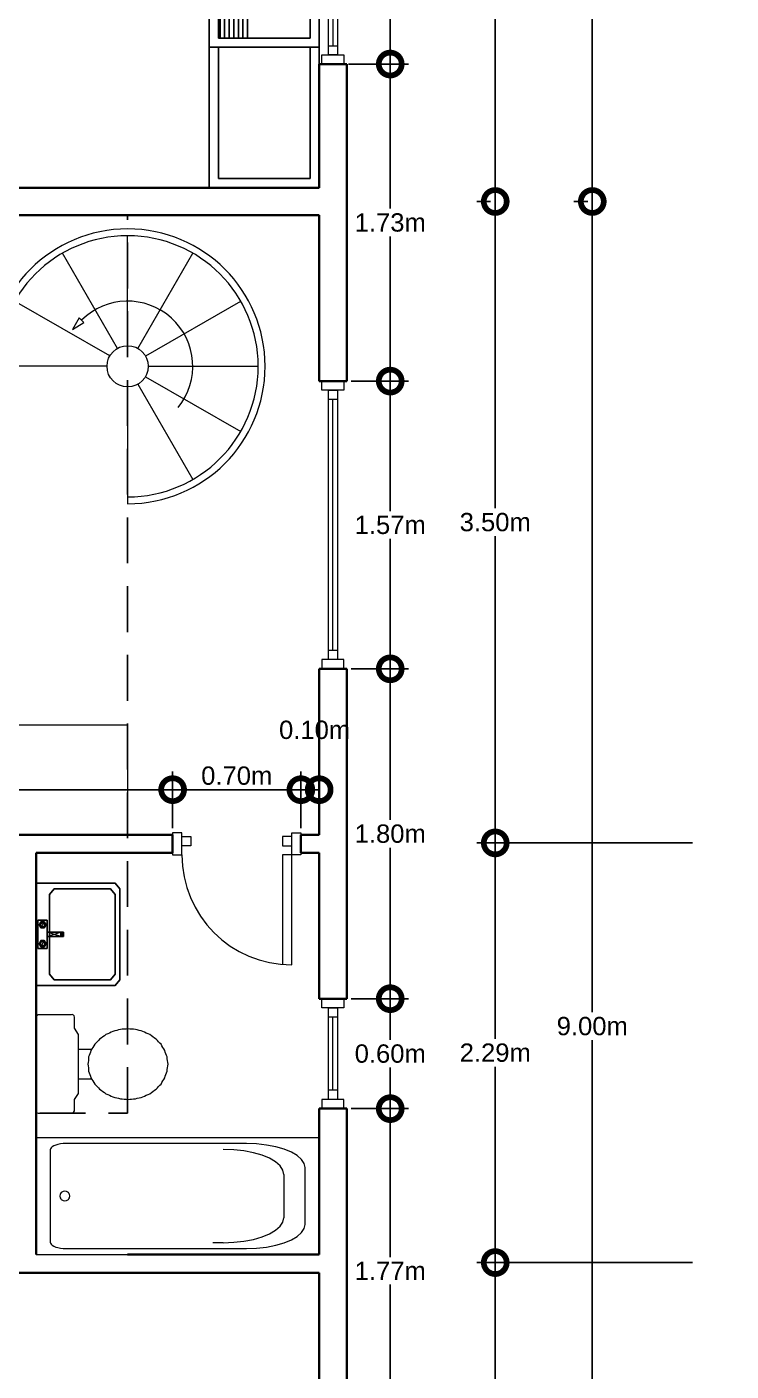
# Model space of a CAD drawing. Header units: inches. Extents: x 28.7 to 47.8, y 24.4 to 43.2.
# Drawn here: x 34.39 to 38.23, y 30.73 to 38.07 of the extents above; entities that cross this region are included whole.
import ezdxf

# ---------------------------------------------------------------- set-up
doc = ezdxf.new("R2010")
doc.units = ezdxf.units.IN
doc.header["$MEASUREMENT"] = 0
doc.linetypes.add('DASHED2', pattern=[0.375, 0.25, -0.125])
doc.linetypes.add('HIDDEN', pattern=[0.375, 0.25, -0.125])
doc.layers.add('A-Appliance-G', color=6, linetype='Continuous')
for name, color, linetype, lineweight in [('cotas', 1, 'Continuous', 13), ('muebles', 6, 'Continuous', 13), ('paredes', 7, 'Continuous', 30), ('proyecciones', 95, 'DASHED2', 25), ('pv', 4, 'Continuous', 5)]:
    doc.layers.add(name, color=color, linetype=linetype, lineweight=lineweight)
doc.styles.add('DIMS', font='ARIAL.TTF')
doc.dimstyles.new('DIMS', dxfattribs={"dimtxt": 0.1, "dimasz": 0.25, "dimexe": 0.1, "dimexo": 0.025, "dimgap": 0.025, "dimtad": 1, "dimtih": 1, "dimtoh": 1, "dimzin": 1, "dimdsep": 46, "dimtxsty": 'DIMS', "dimblk1": 'DOTSMALL', "dimblk2": 'DOTSMALL', "dimsah": 1, "dimcen": 0.09, "dimclrd": 9, "dimclre": 9, "dimclrt": 2, "dimazin": 0, "dimtfac": 1, "dimtofl": 0, "dimtmove": 0, "dimatfit": 3, "dimldrblk": 'DOTSMALL', "dimfxl": 1, "dimtolj": 1, "dimtzin": 0, "dimarcsym": 0})

# ---------------------------------------------------------------- blocks, each defined once
blk = doc.blocks.new('ffff')
at = {"layer": 'cotas', "color": 6}
for points in [[(-0.2895, 0.7934, 0), (-0.2895, -0.752, 0)], [(0.3469, 0.7934, 0), (-0.2895, 0.7934, 0)], [(0.3469, -0.752, 0), (0.3469, 0.7934, 0)], [(-0.2227, 0.7161, 0), (-0.2288, 0.7149, 0), (-0.2347, 0.711, 0), (-0.2402, 0.7048, 0), (-0.2452, 0.6963, 0), (-0.2495, 0.6858, 0), (-0.253, 0.6737, 0), (-0.2556, 0.6603, 0), (-0.2571, 0.646, 0), (-0.2577, 0.6313, 0)], [(0.2801, 0.7161, 0), (-0.2227, 0.7161, 0)], [(0.0181, 0.6613, 0), (0.0142, 0.659, 0), (0.0103, 0.6556, 0)], [(0.0287, 0.6636, 0), (0.0181, 0.6613, 0)], [(0.0382, 0.6621, 0), (0.0287, 0.6636, 0)], [(0.0471, 0.6556, 0), (0.0427, 0.6594, 0), (0.0382, 0.6621, 0)], [(0.3151, 0.6313, 0), (0.3145, 0.646, 0), (0.313, 0.6603, 0), (0.3104, 0.6737, 0), (0.3069, 0.6858, 0), (0.3026, 0.6963, 0), (0.2976, 0.7048, 0), (0.2921, 0.711, 0), (0.2862, 0.7149, 0), (0.2801, 0.7161, 0)], [(-0.2577, 0.6313, 0), (-0.2577, -0.3552, 0)], [(0.0042, 0.6452, 0), (0.0027, 0.6363, 0)], [(0.0027, 0.6363, 0), (0.0042, 0.6273, 0)], [(0.0103, 0.6556, 0), (0.0081, 0.6528, 0), (0.0061, 0.6493, 0), (0.0042, 0.6452, 0)], [(0.0042, 0.6273, 0), (0.0061, 0.6232, 0), (0.0081, 0.6197, 0), (0.0103, 0.617, 0)], [(0.0103, 0.617, 0), (0.0142, 0.6136, 0), (0.0181, 0.6112, 0)], [(0.0181, 0.6112, 0), (0.0287, 0.609, 0)], [(0.0287, 0.609, 0), (0.0393, 0.6112, 0)], [(0.0393, 0.6112, 0), (0.0432, 0.6136, 0), (0.0471, 0.617, 0)], [(0.0532, 0.6452, 0), (0.0514, 0.6493, 0), (0.0493, 0.6528, 0), (0.0471, 0.6556, 0)], [(0.0471, 0.617, 0), (0.0493, 0.6197, 0), (0.0514, 0.6232, 0), (0.0532, 0.6273, 0)], [(0.0547, 0.6363, 0), (0.0532, 0.6452, 0)], [(0.0532, 0.6273, 0), (0.0547, 0.6363, 0)], [(0.3151, -0.3552, 0), (0.3151, 0.6313, 0)], [(-0.2258, -0.2278, 0), (-0.2258, -0.1721, 0)], [(-0.2258, -0.2278, 0), (-0.2238, -0.2853, 0), (-0.2176, -0.3409, 0), (-0.2076, -0.3932, 0), (-0.194, -0.4404, 0), (-0.1772, -0.4811, 0), (-0.1578, -0.5142, 0), (-0.1363, -0.5385, 0), (-0.1133, -0.5535, 0), (-0.0897, -0.5585, 0)], [(0.1471, -0.5585, 0), (0.1707, -0.5535, 0), (0.1937, -0.5385, 0), (0.2152, -0.5142, 0), (0.2346, -0.4811, 0), (0.2514, -0.4404, 0), (0.265, -0.3932, 0), (0.275, -0.3409, 0), (0.2812, -0.2853, 0), (0.2833, -0.2278, 0)], [(-0.2577, -0.3552, 0), (-0.2557, -0.4107, 0), (-0.2497, -0.4645, 0), (-0.24, -0.515, 0), (-0.2269, -0.5606, 0), (-0.2107, -0.6, 0), (-0.1919, -0.6319, 0), (-0.1711, -0.6555, 0), (-0.1489, -0.6699, 0), (-0.1261, -0.6748, 0)], [(0.1835, -0.6748, 0), (0.2063, -0.6699, 0), (0.2285, -0.6555, 0), (0.2493, -0.6319, 0), (0.2681, -0.6, 0), (0.2843, -0.5606, 0), (0.2974, -0.515, 0), (0.3071, -0.4645, 0), (0.3131, -0.4107, 0), (0.3151, -0.3552, 0)], [(0.1471, -0.5585, 0), (-0.0897, -0.5585, 0)], [(-0.1261, -0.6748, 0), (0.1835, -0.6748, 0)], [(-0.2895, -0.752, 0), (0.3469, -0.752, 0)]]:
    blk.add_polyline3d(points, dxfattribs=at)
blk = doc.blocks.new('M_BATH_BASIN_Basin - Rect_M')
at = {"color": 0, "linetype": 'ByBlock', "lineweight": -2}
for p, q in [((16.73, 10.83, 33.46), (0, 10.83, 33.46)), ((0, 10.83, 33.46), (0, -10.83, 33.46)), ((3.84, 9.62, 33.46), (2.85, 8.42, 33.46)), ((15.75, 9.62, 33.46), (3.84, 9.62, 33.46)), ((16.73, 8.42, 33.46), (15.75, 9.62, 33.46)), ((17.72, 9.62, 33.46), (16.73, 10.83, 33.46)), ((17.72, -9.62, 33.46), (17.72, 9.62, 33.46)), ((2.85, 8.42, 33.46), (2.85, -8.42, 33.46)), ((16.73, -8.42, 33.46), (16.73, 8.42, 33.46)), ((2.85, -8.42, 33.46), (3.84, -9.62, 33.46)), ((15.75, -9.62, 33.46), (16.73, -8.42, 33.46)), ((0, -10.83, 33.46), (16.73, -10.83, 33.46)), ((3.84, -9.62, 33.46), (15.75, -9.62, 33.46)), ((16.73, -10.83, 33.46), (17.72, -9.62, 33.46))]:
    blk.add_line(p, q, dxfattribs=at)
for points, invisible_edges in [([(0, -10.83, 27.56), (0, 10.83, 27.56), (16.73, 10.83, 27.56), (16.73, -10.83, 27.56)], 4), ([(3.84, 9.62, 33.46), (15.75, 9.62, 33.46), (16.73, 10.83, 33.46), (0, 10.83, 33.46)], 26), ([(0, -10.83, 33.46), (0, 10.83, 33.46), (2.85, 8.42, 33.46), (2.85, -8.42, 33.46)], 10), ([(2.85, 8.42, 33.46), (3.84, 9.62, 33.46), (0, 10.83, 33.46)], 10), ([(16.73, 8.42, 33.46), (17.72, 9.62, 33.46), (16.73, 10.83, 33.46), (15.75, 9.62, 33.46)], 5), ([(16.73, -10.83, 27.56), (17.72, -9.62, 27.56), (17.72, 9.62, 27.56), (16.73, 10.83, 27.56)], 8), ([(16.73, -8.42, 33.46), (16.73, 8.42, 33.46), (17.72, 9.62, 33.46), (17.72, -9.62, 33.46)], 10), ([(0, -10.83, 33.46), (3.84, -9.62, 33.46), (2.85, -8.42, 33.46)], 9), ([(16.73, -10.83, 33.46), (15.75, -9.62, 33.46), (16.73, -8.42, 33.46), (17.72, -9.62, 33.46)], 5), ([(16.73, -10.83, 33.46), (15.75, -9.62, 33.46), (3.84, -9.62, 33.46), (0, -10.83, 33.46)], 5)]:
    blk.add_3dface(points, dxfattribs=dict(at, invisible_edges=invisible_edges))
at = {"color": 0, "lineweight": -2}
mesh = blk.add_polyface(dxfattribs=at)
corners = [(1.75, -1.35, 35.94), (1.75, -1.35, 34.84), (1, -1.35, 34.84), (1, -1.35, 35.94), (1, -2.65, 34.84), (1, -2.65, 35.94), (1.75, -2.65, 35.94), (1.75, -2.65, 34.84), (0.63, -2, 35.94), (0.63, -2, 34.84), (2.13, -2, 34.84), (2.13, -2, 35.94), (1, 2.65, 34.84), (1, 2.65, 35.94), (0.63, 2, 35.94), (0.63, 2, 34.84), (1.75, 2.65, 35.94), (1.75, 2.65, 34.84), (1, 1.35, 34.84), (1, 1.35, 35.94), (1.75, 1.35, 35.94), (1.75, 1.35, 34.84), (2.13, 2, 34.84), (2.13, 2, 35.94), (5.25, -0.47, 35.48), (2.36, -0.47, 34.45), (2.36, -0.47, 33.46), (5.84, -0.47, 35.48), (5.84, -0.47, 36.07), (5.16, -0.47, 36.07), (5.25, 0.47, 35.48), (5.84, 0.47, 35.48), (5.84, 0.47, 36.07), (2.36, 0.47, 33.46), (2.36, 0.47, 34.45), (5.16, 0.47, 36.07), (0.39, 3, 33.46), (0.39, 3, 34.45), (0.39, -3, 34.45), (0.39, -3, 33.46), (2.36, -3, 33.46), (2.36, -3, 34.45), (2.36, 3, 34.45), (2.36, 3, 33.46), (1.12, -1.55, 34.45), (1.12, -1.55, 34.84), (0.86, -2, 34.84), (0.86, -2, 34.45), (1.12, -2.45, 34.45), (1.12, -2.45, 34.84), (1.64, -2.45, 34.84), (1.64, -2.45, 34.45), (1.9, -2, 34.45), (1.9, -2, 34.84), (1.64, -1.55, 34.84), (1.64, -1.55, 34.45), (1.64, 2.45, 34.84), (1.64, 2.45, 34.45), (1.12, 2.45, 34.45), (1.12, 2.45, 34.84), (1.9, 2, 34.45), (1.9, 2, 34.84), (1.64, 1.55, 34.84), (1.64, 1.55, 34.45), (1.12, 1.55, 34.45), (1.12, 1.55, 34.84), (0.86, 2, 34.84), (0.86, 2, 34.45), (2.13, -2, 35.94), (1.75, -2.65, 35.94), (1, -1.35, 35.94), (2.13, 2, 35.94)]
mesh.append_faces([[corners[k] for k in face] for face in [(0, 1, 2, 3), (4, 5, 6, 7), (8, 9, 4, 5), (2, 3, 8, 9), (6, 7, 10, 11), (10, 11, 0, 1), (12, 13, 14, 15), (16, 17, 12, 13), (18, 19, 20, 21), (14, 15, 18, 19), (22, 23, 16, 17), (20, 21, 22, 23), (36, 37, 38, 39), (40, 41, 42, 43), (38, 39, 40, 41), (42, 43, 36, 37), (44, 45, 46, 47), (46, 47, 48, 49), (48, 49, 50, 51), (50, 51, 52, 53), (52, 53, 54, 55), (54, 55, 44, 45), (56, 57, 58, 59), (60, 61, 56, 57), (62, 63, 60, 61), (64, 65, 62, 63), (66, 67, 64, 65), (58, 59, 66, 67), (38, 41, 42, 37)]], dxfattribs={"color": 0})
mesh.append_faces([[corners[k] for k in face] for face in [(24, 25, 26, 26), (30, 26, 33, 33), (30, 26, 24, 24), (34, 29, 35, 35), (34, 29, 25, 25), (25, 33, 34, 34), (27, 32, 31, 31), (31, 24, 30, 30), (31, 24, 27, 27), (35, 28, 32, 32), (35, 28, 29, 29)]], dxfattribs={"vtx0": -1, "color": 0})
mesh.append_faces([[corners[k] for k in face] for face in [(24, 25, 29, 29), (30, 34, 35, 35)]], dxfattribs={"vtx0": -1, "vtx2": -1, "vtx3": -1, "color": 0})
mesh.append_faces([[corners[k] for k in face] for face in [(28, 29, 24, 24), (35, 32, 30, 30)]], dxfattribs={"vtx1": -1, "vtx2": -1, "vtx3": -1, "color": 0})
mesh.append_faces([[corners[k] for k in face] for face in [(0, 68, 69, 70), (8, 5, 6, 3), (16, 71, 20, 13), (14, 19, 20, 13)]], dxfattribs={"vtx2": -1, "color": 0})
mesh.append_faces([[corners[k] for k in face] for face in [(24, 27, 28, 28), (30, 31, 32, 32), (30, 33, 34, 34), (33, 26, 25, 25), (32, 28, 27, 27)]], dxfattribs={"vtx2": -1, "vtx3": -1, "color": 0})
at = {"color": 0, "linetype": 'ByBlock', "lineweight": -2}
mesh = blk.add_polymesh((2, 6), dxfattribs=dict(at, n_close=True))
for k, corner in enumerate([(16.73, 10.83, 33.46), (17.72, 9.62, 33.46), (17.72, -9.62, 33.46), (16.73, -10.83, 33.46), (0, -10.83, 33.46), (0, 10.83, 33.46), (16.73, 10.83, 27.56), (17.72, 9.62, 27.56), (17.72, -9.62, 27.56), (16.73, -10.83, 27.56), (0, -10.83, 27.56), (0, 10.83, 27.56)]):
    mesh.set_mesh_vertex(divmod(k, 6), corner)
mesh = blk.add_polymesh((2, 8), dxfattribs=dict(at, n_close=True))
for k, corner in enumerate([(3.84, 9.62, 33.46), (15.75, 9.62, 33.46), (16.73, 8.42, 33.46), (16.73, -8.42, 33.46), (15.75, -9.62, 33.46), (3.84, -9.62, 33.46), (2.85, -8.42, 33.46), (2.85, 8.42, 33.46), (3.84, 9.62, 27.56), (15.75, 9.62, 27.56), (16.73, 8.42, 27.56), (16.73, -8.42, 27.56), (15.75, -9.62, 27.56), (3.84, -9.62, 27.56), (2.85, -8.42, 27.56), (2.85, 8.42, 27.56)]):
    mesh.set_mesh_vertex(divmod(k, 8), corner)
blk = doc.blocks.new('fdfgdf')
at = {"layer": 'muebles', "lineweight": 5}
for p, q in [((-0.1209, -0.1204), (-0.1209, -0.192)), ((0.0404, -0.1204), (0.0404, -0.1908))]:
    blk.add_line(p, q, dxfattribs=at)
for points in [[(0.2287, 0.0928), (0.2287, -0.0806, -0.33208), (0.2152, -0.0986), (0.1545, -0.0986), (0.1204, -0.1204), (-0.2008, -0.1204), (-0.235, -0.0986), (-0.2957, -0.0986, -0.501412), (-0.3091, -0.0806), (-0.3091, 0.0928, -0.33208), (-0.2957, 0.1108), (0.2152, 0.1108, -0.501412), (0.2287, 0.0928)], [(-0.2324, -0.3906, 0.042845), (-0.2289, -0.3498, 0.041358), (-0.2182, -0.3087, 0.047619), (-0.2007, -0.2706, 0.046559), (-0.1758, -0.2357, 0.05104), (-0.1478, -0.2093, 0.05018), (-0.1145, -0.1887, 0.057353), (-0.0782, -0.176, 0.056071), (-0.0391, -0.1716, 0.056071), (0, -0.176, 0.057353), (0.0363, -0.1887, 0.05018), (0.0696, -0.2093, 0.05104), (0.0976, -0.2357, 0.046559), (0.1225, -0.2706, 0.047619), (0.14, -0.3087, 0.041358), (0.1507, -0.3498, 0.042845), (0.1542, -0.3906, 0.042845), (0.1507, -0.4314, 0.041358), (0.14, -0.4725, 0.047619), (0.1225, -0.5106, 0.046559), (0.0976, -0.5455, 0.05104), (0.0696, -0.5719, 0.05018), (0.0363, -0.5924, 0.057353), (0, -0.6052, 0.056071), (-0.0391, -0.6096, 0.056071), (-0.0782, -0.6052, 0.057353), (-0.1145, -0.5924, 0.05018), (-0.1478, -0.5719, 0.05104), (-0.1758, -0.5455, 0.046559), (-0.2007, -0.5106, 0.047619), (-0.2182, -0.4725, 0.041358), (-0.2289, -0.4314, 0.042845)]]:
    blk.add_lwpolyline(points, format="xyb", close=True, dxfattribs=at)
blk = doc.blocks.new('pila')
at = {"layer": 'A-Appliance-G'}
for p, q in [((-0.2193, 0.4663), (0.9856, 0.4663)), ((-0.2193, -0.1337), (-0.2193, 0.4663)), ((0.2193, 0.4663), (0.2193, -0.1337)), ((0.9856, 0.4663), (0.9856, -0.1337)), ((-0.1693, 0.4163), (0.1693, 0.4163)), ((-0.1693, -0.0837), (-0.1693, 0.4163)), ((0.1693, 0.4163), (0.1693, -0.0837)), ((0.9356, 0.4163), (0.2193, 0.4163)), ((0.9356, 0.4163), (0.9356, -0.0837)), ((0.1693, 0.075), (-0.1693, 0.075)), ((0.1693, 0.05), (-0.1693, 0.05)), ((0.1693, 0.025), (-0.1693, 0.025)), ((0.1693, 0), (-0.1693, 0)), ((0.1693, -0.025), (-0.1693, -0.025)), ((0.1693, -0.05), (-0.1693, -0.05)), ((0.9856, -0.1337), (-0.2193, -0.1337)), ((0.1693, -0.075), (-0.1693, -0.075)), ((0.1693, -0.0837), (-0.1693, -0.0837)), ((0.9356, -0.0837), (0.2193, -0.0837))]:
    blk.add_line(p, q, dxfattribs=at)
blk = doc.blocks.new('dfgd')
at = {"layer": 'pv', "linetype": 'Continuous'}
for p, q in [((-0.3243, 0.9866), (-0.2043, 0.9866)), ((-0.3243, 0.9366), (-0.3243, 0.9866)), ((-0.2043, 0.9866), (-0.2043, 0.9366)), ((-0.2043, 0.9366), (-0.3243, 0.9366)), ((-0.2893, -0.5334), (-0.2893, 0.9366)), ((-0.2893, 0.9366), (-0.2393, 0.9366)), ((-0.2393, 0.8866), (-0.2893, 0.8866)), ((-0.2643, -0.4834), (-0.2643, 0.8866)), ((-0.2393, 0.9366), (-0.2393, -0.5334)), ((-0.2393, -0.4834), (-0.2893, -0.4834)), ((-0.3243, -0.5334), (-0.3243, -0.5834)), ((-0.2043, -0.5334), (-0.3243, -0.5334)), ((-0.3243, -0.5834), (-0.2043, -0.5834)), ((-0.2393, -0.5334), (-0.2893, -0.5334)), ((-0.2043, -0.5834), (-0.2043, -0.5334))]:
    blk.add_line(p, q, dxfattribs=at)
blk = doc.blocks.new('fghdfgh')
at = {"layer": 'pv', "linetype": 'Continuous'}
for p, q in [((0.035, 0.6), (-0.085, 0.6)), ((-0.085, 0.6), (-0.085, 0.55)), ((0.035, 0.55), (0.035, 0.6)), ((-0.085, 0.55), (0.035, 0.55)), ((-0.05, 0.55), (0, 0.55)), ((-0.05, -0.55), (-0.05, 0.55)), ((0, 0.55), (0, -0.55)), ((-0.05, 0.5), (0, 0.5)), ((-0.025, 0.5), (-0.025, -0.5)), ((-0.05, -0.5), (0, -0.5)), ((-0.085, -0.55), (0.035, -0.55)), ((-0.085, -0.6), (-0.085, -0.55)), ((0, -0.55), (-0.05, -0.55)), ((0.035, -0.55), (0.035, -0.6)), ((0.035, -0.6), (-0.085, -0.6))]:
    blk.add_line(p, q, dxfattribs=at)
blk = doc.blocks.new('iuhiu')
at = {"layer": 'muebles', "lineweight": 5}
for p, q in [((0, 0.1125), (0, 0.7125)), ((-0.0557, 0.0964), (-0.3563, 0.617)), ((0.0562, 0.0974), (0.3563, 0.617)), ((-0.0978, 0.0564), (-0.617, 0.3562)), ((0.0985, 0.0569), (0.617, 0.3562)), ((-0.2639, 0.2639), (-0.3014, 0.2014)), ((-0.3014, 0.2014), (-0.2389, 0.2389)), ((-0.2514, 0.2514), (-0.2639, 0.2639)), ((-0.2514, 0.2514), (-0.2389, 0.2389)), ((-0.1125, 0), (-0.75, 0)), ((0.1125, 0), (0.7125, 0)), ((0.0979, -0.0565), (0.617, -0.3563)), ((0, -0.1125), (0, -0.75)), ((0.0563, -0.0975), (0.3563, -0.617))]:
    blk.add_line(p, q, dxfattribs=at)
blk.add_circle((0, 0), 0.1125, dxfattribs=at)
for radius, start, end in [(0.75, 270, 180), (0.7125, 270, 180), (0.3555, 320.7106, 135)]:
    blk.add_arc((0, 0), radius, start, end, dxfattribs=at)
blk = doc.blocks.new('_DOTSMALL')
at = {"color": 0, "linetype": 'ByBlock', "const_width": 0.5}
blk.add_lwpolyline([(-0.0625, 0, 1), (0.0625, 0, 1)], format="xyb", close=True, dxfattribs=at)
blk = doc.blocks.new('*D26')
at = {"layer": 'cotas', "color": 9, "lineweight": -2}
for p, q in [((37.4497, 37.1146), (37.3747, 37.1146)), ((37.4747, 37.1146), (37.4747, 32.6907)), ((37.4747, 28.1146), (37.4747, 32.5386)), ((38.2075, 28.1146), (37.3747, 28.1146))]:
    blk.add_line(p, q, dxfattribs=at)
at = {"layer": 'Defpoints', "color": 0}
for p in [(37.4747, 37.1146), (37.4747, 37.1146), (38.2325, 28.1146)]:
    blk.add_point(p, dxfattribs=at)
at = {"layer": 'cotas', "color": 9, "lineweight": -2, "xscale": 0.25, "yscale": 0.25, "zscale": 0.25}
for p, rotation in [((37.4747, 37.1146), 90), ((37.4747, 28.1146), 270)]:
    blk.add_blockref('_DOTSMALL', p, dxfattribs=dict(at, rotation=rotation))
at = {"layer": 'cotas', "color": 2, "insert": (37.4747, 32.6146), "char_height": 0.1, "attachment_point": 5, "style": 'DIMS'}
blk.add_mtext('\\A1;9.00m', dxfattribs=at)
blk = doc.blocks.new('*D32')
at = {"layer": 'cotas', "color": 9, "lineweight": -2}
for p, q in [((36.1592, 36.1346), (36.472, 36.1346)), ((36.372, 36.1346), (36.372, 35.4257)), ((36.372, 34.5646), (36.372, 35.2736)), ((36.1592, 34.5646), (36.472, 34.5646))]:
    blk.add_line(p, q, dxfattribs=at)
at = {"layer": 'Defpoints', "color": 0}
for p in [(36.1342, 36.1346), (36.372, 36.1346), (36.1342, 34.5646)]:
    blk.add_point(p, dxfattribs=at)
at = {"layer": 'cotas', "color": 9, "lineweight": -2, "xscale": 0.25, "yscale": 0.25, "zscale": 0.25}
for p, rotation in [((36.372, 36.1346), 90), ((36.372, 34.5646), 270)]:
    blk.add_blockref('_DOTSMALL', p, dxfattribs=dict(at, rotation=rotation))
at = {"layer": 'cotas', "color": 2, "insert": (36.372, 35.3496), "char_height": 0.1, "attachment_point": 5, "style": 'DIMS'}
blk.add_mtext('\\A1;1.57m', dxfattribs=at)
blk = doc.blocks.new('*D33')
at = {"layer": 'cotas', "color": 9, "lineweight": -2}
for p, q in [((36.1592, 37.8646), (36.472, 37.8646)), ((36.372, 37.8646), (36.372, 37.0757)), ((36.372, 36.1346), (36.372, 36.9235)), ((36.1592, 36.1346), (36.472, 36.1346))]:
    blk.add_line(p, q, dxfattribs=at)
at = {"layer": 'Defpoints', "color": 0}
for p in [(36.1342, 37.8646), (36.372, 37.8646), (36.1342, 36.1346)]:
    blk.add_point(p, dxfattribs=at)
at = {"layer": 'cotas', "color": 9, "lineweight": -2, "xscale": 0.25, "yscale": 0.25, "zscale": 0.25}
for p, rotation in [((36.372, 37.8646), 90), ((36.372, 36.1346), 270)]:
    blk.add_blockref('_DOTSMALL', p, dxfattribs=dict(at, rotation=rotation))
at = {"layer": 'cotas', "color": 2, "insert": (36.372, 36.9996), "char_height": 0.1, "attachment_point": 5, "style": 'DIMS'}
blk.add_mtext('\\A1;1.73m', dxfattribs=at)
blk = doc.blocks.new('*D34')
at = {"layer": 'cotas', "color": 9, "lineweight": -2}
for p, q in [((36.1592, 39.0646), (36.472, 39.0646)), ((36.372, 39.0646), (36.372, 38.5407)), ((36.372, 37.8646), (36.372, 38.3886)), ((36.1442, 37.8646), (36.472, 37.8646))]:
    blk.add_line(p, q, dxfattribs=at)
at = {"layer": 'Defpoints', "color": 0}
for p in [(36.1342, 39.0646), (36.372, 39.0646), (36.1192, 37.8646)]:
    blk.add_point(p, dxfattribs=at)
at = {"layer": 'cotas', "color": 9, "lineweight": -2, "xscale": 0.25, "yscale": 0.25, "zscale": 0.25}
for p, rotation in [((36.372, 39.0646), 90), ((36.372, 37.8646), 270)]:
    blk.add_blockref('_DOTSMALL', p, dxfattribs=dict(at, rotation=rotation))
at = {"layer": 'cotas', "color": 2, "insert": (36.372, 38.4646), "char_height": 0.1, "attachment_point": 5, "style": 'DIMS'}
blk.add_mtext('\\A1;1.20m', dxfattribs=at)
blk = doc.blocks.new('*D38')
at = {"layer": 'cotas', "color": 9, "lineweight": -2}
for p, q in [((38.021, 31.3246), (36.8451, 31.3246)), ((36.9451, 31.3246), (36.9451, 29.7957)), ((36.9451, 28.1146), (36.9451, 29.6435)), ((38.021, 28.1146), (36.8451, 28.1146))]:
    blk.add_line(p, q, dxfattribs=at)
at = {"layer": 'Defpoints', "color": 0}
for p in [(36.9451, 31.3246), (38.046, 31.3246), (38.046, 28.1146)]:
    blk.add_point(p, dxfattribs=at)
at = {"layer": 'cotas', "color": 9, "lineweight": -2, "xscale": 0.25, "yscale": 0.25, "zscale": 0.25}
for p, rotation in [((36.9451, 31.3246), 90), ((36.9451, 28.1146), 270)]:
    blk.add_blockref('_DOTSMALL', p, dxfattribs=dict(at, rotation=rotation))
at = {"layer": 'cotas', "color": 2, "insert": (36.9451, 29.7196), "char_height": 0.1, "attachment_point": 5, "style": 'DIMS'}
blk.add_mtext('\\A1;3.21m', dxfattribs=at)
blk = doc.blocks.new('*D39')
at = {"layer": 'cotas', "color": 9, "lineweight": -2}
for p, q in [((38.021, 33.6146), (36.8451, 33.6146)), ((36.9451, 33.6146), (36.9451, 32.5457)), ((36.9451, 31.3246), (36.9451, 32.3936)), ((38.021, 31.3246), (36.8451, 31.3246))]:
    blk.add_line(p, q, dxfattribs=at)
at = {"layer": 'Defpoints', "color": 0}
for p in [(36.9451, 33.6146), (38.046, 33.6146), (38.046, 31.3246)]:
    blk.add_point(p, dxfattribs=at)
at = {"layer": 'cotas', "color": 9, "lineweight": -2, "xscale": 0.25, "yscale": 0.25, "zscale": 0.25}
for p, rotation in [((36.9451, 33.6146), 90), ((36.9451, 31.3246), 270)]:
    blk.add_blockref('_DOTSMALL', p, dxfattribs=dict(at, rotation=rotation))
at = {"layer": 'cotas', "color": 2, "insert": (36.9451, 32.4696), "char_height": 0.1, "attachment_point": 5, "style": 'DIMS'}
blk.add_mtext('\\A1;2.29m', dxfattribs=at)
blk = doc.blocks.new('*D40')
at = {"layer": 'cotas', "color": 9, "lineweight": -2}
for p, q in [((36.9201, 37.1146), (36.8451, 37.1146)), ((36.9451, 37.1146), (36.9451, 35.4407)), ((36.9451, 33.6146), (36.9451, 35.2885)), ((38.021, 33.6146), (36.8451, 33.6146))]:
    blk.add_line(p, q, dxfattribs=at)
at = {"layer": 'Defpoints', "color": 0}
for p in [(36.9451, 37.1146), (36.9451, 37.1146), (38.046, 33.6146)]:
    blk.add_point(p, dxfattribs=at)
at = {"layer": 'cotas', "color": 9, "lineweight": -2, "xscale": 0.25, "yscale": 0.25, "zscale": 0.25}
for p, rotation in [((36.9451, 37.1146), 90), ((36.9451, 33.6146), 270)]:
    blk.add_blockref('_DOTSMALL', p, dxfattribs=dict(at, rotation=rotation))
at = {"layer": 'cotas', "color": 2, "insert": (36.9451, 35.3646), "char_height": 0.1, "attachment_point": 5, "style": 'DIMS'}
blk.add_mtext('\\A1;3.50m', dxfattribs=at)
blk = doc.blocks.new('*D41')
at = {"layer": 'cotas', "color": 9, "lineweight": -2}
for p, q in [((36.9201, 39.8146), (36.8451, 39.8146)), ((36.9451, 39.8146), (36.9451, 38.5407)), ((36.9451, 37.1146), (36.9451, 38.3886)), ((36.9201, 37.1146), (36.8451, 37.1146))]:
    blk.add_line(p, q, dxfattribs=at)
at = {"layer": 'Defpoints', "color": 0}
for p in [(36.9451, 39.8146), (36.9451, 39.8146), (36.9451, 37.1146)]:
    blk.add_point(p, dxfattribs=at)
at = {"layer": 'cotas', "color": 9, "lineweight": -2, "xscale": 0.25, "yscale": 0.25, "zscale": 0.25}
for p, rotation in [((36.9451, 39.8146), 90), ((36.9451, 37.1146), 270)]:
    blk.add_blockref('_DOTSMALL', p, dxfattribs=dict(at, rotation=rotation))
at = {"layer": 'cotas', "color": 2, "insert": (36.9451, 38.4646), "char_height": 0.1, "attachment_point": 5, "style": 'DIMS'}
blk.add_mtext('\\A1;2.70m', dxfattribs=at)
blk = doc.blocks.new('*D58')
at = {"layer": 'cotas', "color": 9, "lineweight": -2}
for p, q in [((38.2075, 39.8146), (37.3747, 39.8146)), ((37.4747, 39.8146), (37.4747, 38.5407)), ((37.4747, 37.1146), (37.4747, 38.3886)), ((37.4497, 37.1146), (37.3747, 37.1146))]:
    blk.add_line(p, q, dxfattribs=at)
at = {"layer": 'Defpoints', "color": 0}
for p in [(37.4747, 39.8146), (38.2325, 39.8146), (37.4747, 37.1146)]:
    blk.add_point(p, dxfattribs=at)
at = {"layer": 'cotas', "color": 9, "lineweight": -2, "xscale": 0.25, "yscale": 0.25, "zscale": 0.25}
for p, rotation in [((37.4747, 39.8146), 90), ((37.4747, 37.1146), 270)]:
    blk.add_blockref('_DOTSMALL', p, dxfattribs=dict(at, rotation=rotation))
at = {"layer": 'cotas', "color": 2, "insert": (37.4747, 38.4646), "char_height": 0.1, "attachment_point": 5, "style": 'DIMS'}
blk.add_mtext('\\A1;2.70m', dxfattribs=at)
blk = doc.blocks.new('ghgf')
at = {"layer": 'pv', "linetype": 'Continuous'}
for p, q in [((-0.085, 0.3859), (0.035, 0.3859)), ((-0.085, 0.3359), (-0.085, 0.3859)), ((0.035, 0.3859), (0.035, 0.3359)), ((0.035, 0.3359), (-0.085, 0.3359)), ((-0.05, -0.1641), (-0.05, 0.3359)), ((-0.05, 0.3359), (0, 0.3359)), ((0, 0.3359), (0, -0.1641)), ((0, 0.2859), (-0.05, 0.2859)), ((-0.025, -0.1141), (-0.025, 0.2859)), ((0, -0.1141), (-0.05, -0.1141)), ((0.035, -0.1641), (-0.085, -0.1641)), ((-0.085, -0.1641), (-0.085, -0.2141)), ((-0.085, -0.2141), (0.035, -0.2141)), ((0, -0.1641), (-0.05, -0.1641)), ((0.035, -0.2141), (0.035, -0.1641))]:
    blk.add_line(p, q, dxfattribs=at)
blk = doc.blocks.new('*D67')
at = {"layer": 'cotas', "color": 9, "lineweight": -2}
for p, q in [((36.1592, 34.5646), (36.472, 34.5646)), ((36.372, 34.5646), (36.372, 33.7407)), ((36.372, 32.7646), (36.372, 33.5886)), ((36.1592, 32.7646), (36.472, 32.7646))]:
    blk.add_line(p, q, dxfattribs=at)
at = {"layer": 'Defpoints', "color": 0}
for p in [(36.1342, 34.5646), (36.1342, 32.7646), (36.372, 32.7646)]:
    blk.add_point(p, dxfattribs=at)
at = {"layer": 'cotas', "color": 9, "lineweight": -2, "xscale": 0.25, "yscale": 0.25, "zscale": 0.25}
for p, rotation in [((36.372, 34.5646), 90), ((36.372, 32.7646), 270)]:
    blk.add_blockref('_DOTSMALL', p, dxfattribs=dict(at, rotation=rotation))
at = {"layer": 'cotas', "color": 2, "insert": (36.372, 33.6646), "char_height": 0.1, "attachment_point": 5, "style": 'DIMS'}
blk.add_mtext('\\A1;1.80m', dxfattribs=at)
blk = doc.blocks.new('*D68')
at = {"layer": 'cotas', "color": 9, "lineweight": -2}
for p, q in [((36.1592, 32.7646), (36.472, 32.7646)), ((36.372, 32.7646), (36.372, 32.5407)), ((36.372, 32.1646), (36.372, 32.3886)), ((36.1592, 32.1646), (36.472, 32.1646))]:
    blk.add_line(p, q, dxfattribs=at)
at = {"layer": 'Defpoints', "color": 0}
for p in [(36.1342, 32.7646), (36.1342, 32.1646), (36.372, 32.1646)]:
    blk.add_point(p, dxfattribs=at)
at = {"layer": 'cotas', "color": 9, "lineweight": -2, "xscale": 0.25, "yscale": 0.25, "zscale": 0.25}
for p, rotation in [((36.372, 32.7646), 90), ((36.372, 32.1646), 270)]:
    blk.add_blockref('_DOTSMALL', p, dxfattribs=dict(at, rotation=rotation))
at = {"layer": 'cotas', "color": 2, "insert": (36.372, 32.4646), "char_height": 0.1, "attachment_point": 5, "style": 'DIMS'}
blk.add_mtext('\\A1;0.60m', dxfattribs=at)
blk = doc.blocks.new('*D69')
at = {"layer": 'cotas', "color": 9, "lineweight": -2}
for p, q in [((36.1592, 32.1646), (36.472, 32.1646)), ((36.372, 32.1646), (36.372, 31.3548)), ((36.372, 30.3946), (36.372, 31.2044)), ((36.1592, 30.3946), (36.472, 30.3946))]:
    blk.add_line(p, q, dxfattribs=at)
at = {"layer": 'Defpoints', "color": 0}
for p in [(36.1342, 32.1646), (36.1342, 30.3946), (36.372, 30.3946)]:
    blk.add_point(p, dxfattribs=at)
at = {"layer": 'cotas', "color": 9, "lineweight": -2, "xscale": 0.25, "yscale": 0.25, "zscale": 0.25}
for p, rotation in [((36.372, 32.1646), 90), ((36.372, 30.3946), 270)]:
    blk.add_blockref('_DOTSMALL', p, dxfattribs=dict(at, rotation=rotation))
at = {"layer": 'cotas', "color": 2, "insert": (36.372, 31.2796), "char_height": 0.1, "attachment_point": 5, "style": 'DIMS'}
blk.add_mtext('\\A1;1.77m', dxfattribs=at)
blk = doc.blocks.new('ghsgf')
at = {"layer": 'pv', "linetype": 'Continuous'}
for p, q in [((-0.4214, 0.4463), (-0.4214, 0.3263)), ((-0.3714, 0.4463), (-0.4214, 0.4463)), ((-0.3714, 0.3263), (-0.3714, 0.4463)), ((0.2286, 0.3263), (0.2286, 0.4463)), ((0.2286, 0.4463), (0.2786, 0.4463)), ((0.2786, 0.4463), (0.2786, 0.3263)), ((-0.3714, 0.4263), (-0.3214, 0.4263)), ((-0.3714, 0.3763), (-0.3714, 0.4263)), ((-0.3214, 0.3763), (-0.3714, 0.3763)), ((-0.3214, 0.4263), (-0.3214, 0.3763)), ((0.2286, 0.4263), (0.1786, 0.4263)), ((0.1786, 0.4263), (0.1786, 0.3763)), ((0.1786, 0.3763), (0.2286, 0.3763)), ((0.2286, 0.3763), (0.2286, 0.4263)), ((-0.4214, 0.3263), (-0.3714, 0.3263)), ((0.1786, 0.3263), (0.1786, -0.2716)), ((0.2286, 0.3263), (0.1786, 0.3263)), ((0.2286, -0.2737), (0.2286, 0.3263)), ((0.2786, 0.3263), (0.2286, 0.3263))]:
    blk.add_line(p, q, dxfattribs=at)
blk.add_arc((0.2286, 0.3263), 0.6, 180, 270, dxfattribs=at)
blk = doc.blocks.new('*D71')
at = {"layer": 'cotas', "color": 9, "lineweight": -2}
for p, q in [((31.7342, 33.6946), (31.7342, 34.0051)), ((35.1842, 33.6946), (35.1842, 34.0051)), ((31.7342, 33.9051), (35.1842, 33.9051))]:
    blk.add_line(p, q, dxfattribs=at)
at = {"layer": 'Defpoints', "color": 0}
for p in [(35.1842, 33.9051), (31.7342, 33.6696), (35.1842, 33.6696)]:
    blk.add_point(p, dxfattribs=at)
at = {"layer": 'cotas', "color": 9, "lineweight": -2, "xscale": 0.25, "yscale": 0.25, "zscale": 0.25, "rotation": 180}
blk.add_blockref('_DOTSMALL', (31.7342, 33.9051), dxfattribs=at)
at = {"layer": 'cotas', "color": 9, "lineweight": -2, "xscale": 0.25, "yscale": 0.25, "zscale": 0.25}
blk.add_blockref('_DOTSMALL', (35.1842, 33.9051), dxfattribs=at)
at = {"layer": 'cotas', "color": 2, "insert": (33.4592, 33.9812), "char_height": 0.1, "attachment_point": 5, "style": 'DIMS'}
blk.add_mtext('\\A1;3.45m', dxfattribs=at)
blk = doc.blocks.new('*D72')
at = {"layer": 'cotas', "color": 9, "lineweight": -2}
for p, q in [((35.1842, 33.6946), (35.1842, 34.0051)), ((35.8842, 33.6946), (35.8842, 34.0051)), ((35.1842, 33.9051), (35.8842, 33.9051))]:
    blk.add_line(p, q, dxfattribs=at)
at = {"layer": 'Defpoints', "color": 0}
for p in [(35.8842, 33.9051), (35.1842, 33.6696), (35.8842, 33.6696)]:
    blk.add_point(p, dxfattribs=at)
at = {"layer": 'cotas', "color": 9, "lineweight": -2, "xscale": 0.25, "yscale": 0.25, "zscale": 0.25, "rotation": 180}
blk.add_blockref('_DOTSMALL', (35.1842, 33.9051), dxfattribs=at)
at = {"layer": 'cotas', "color": 9, "lineweight": -2, "xscale": 0.25, "yscale": 0.25, "zscale": 0.25}
blk.add_blockref('_DOTSMALL', (35.8842, 33.9051), dxfattribs=at)
at = {"layer": 'cotas', "color": 2, "insert": (35.5342, 33.9811), "char_height": 0.1, "attachment_point": 5, "style": 'DIMS'}
blk.add_mtext('\\A1;0.70m', dxfattribs=at)
blk = doc.blocks.new('*D73')
at = {"layer": 'cotas', "color": 9, "lineweight": -2}
for p, q in [((35.8842, 33.6946), (35.8842, 34.0051)), ((35.9842, 33.6846), (35.9842, 34.0051)), ((35.8842, 33.9051), (35.9842, 33.9051))]:
    blk.add_line(p, q, dxfattribs=at)
at = {"layer": 'Defpoints', "color": 0}
for p in [(35.9842, 33.9051), (35.8842, 33.6696), (35.9842, 33.6596)]:
    blk.add_point(p, dxfattribs=at)
at = {"layer": 'cotas', "color": 9, "lineweight": -2, "xscale": 0.25, "yscale": 0.25, "zscale": 0.25, "rotation": 180}
blk.add_blockref('_DOTSMALL', (35.8842, 33.9051), dxfattribs=at)
at = {"layer": 'cotas', "color": 9, "lineweight": -2, "xscale": 0.25, "yscale": 0.25, "zscale": 0.25}
blk.add_blockref('_DOTSMALL', (35.9842, 33.9051), dxfattribs=at)
at = {"layer": 'cotas', "color": 2, "insert": (35.9592, 34.2311), "char_height": 0.1, "attachment_point": 5, "style": 'DIMS'}
blk.add_mtext('\\A1;0.10m', dxfattribs=at)

msp = doc.modelspace()

# ---------------------------------------------------------------- linework, layer by layer
at = {"layer": 'muebles', "lineweight": 5}
msp.add_lwpolyline([(31.7342, 34.2596), (34.9388, 34.2596), (34.9388, 33.6596), (31.7342, 33.6596)], close=True, dxfattribs=at)
at = {"layer": 'paredes'}
for p, q in [((36.1342, 37.8646), (35.9842, 37.8646)), ((35.9842, 37.8646), (35.9842, 37.1896)), ((36.1342, 37.8646), (36.1342, 36.1346)), ((33.3842, 37.1896), (35.9842, 37.1896)), ((30.6342, 37.0396), (35.9842, 37.0396)), ((35.9842, 37.0396), (35.9842, 36.1346)), ((36.1342, 36.1346), (35.9842, 36.1346)), ((36.1342, 34.5646), (35.9842, 34.5646)), ((35.9842, 34.5646), (35.9842, 33.6596)), ((36.1342, 34.5646), (36.1342, 32.7646)), ((31.7342, 33.6596), (35.1842, 33.6596)), ((35.1842, 33.6596), (35.1842, 33.5596)), ((35.8842, 33.6596), (35.8842, 33.5596)), ((35.8842, 33.6596), (35.9842, 33.6596)), ((34.4388, 33.5596), (34.4388, 31.3696)), ((34.4388, 33.5596), (35.1842, 33.5596)), ((35.8842, 33.5596), (35.9842, 33.5596)), ((35.9842, 33.5596), (35.9842, 32.7646)), ((35.9842, 32.7646), (36.1342, 32.7646)), ((35.9842, 32.1646), (36.1342, 32.1646)), ((35.9842, 32.1646), (35.9842, 31.3696)), ((36.1342, 32.1646), (36.1342, 30.3946)), ((34.9388, 31.3696), (35.9842, 31.3696)), ((34.3388, 31.2696), (35.9842, 31.2696)), ((35.9842, 31.2696), (35.9842, 30.3946))]:
    msp.add_line(p, q, dxfattribs=at)
at = {"layer": 'proyecciones', "linetype": 'HIDDEN'}
for p, q in [((34.9388, 32.1404), (34.9388, 37.0396)), ((31.8342, 32.1404), (34.9388, 32.1404))]:
    msp.add_line(p, q, dxfattribs=at)

# ---------------------------------------------------------------- block references
at = {"layer": 'cotas'}
for name, p in [('ghsgf', (35.6056, 33.2233)), ('ghgf', (36.0842, 32.3787))]:
    msp.add_blockref(name, p, dxfattribs=at)
at = {"layer": 'muebles', "lineweight": 5}
for name, p, rotation in [('pila', (35.5179, 38.1752), 270), ('ffff', (35.2322, 31.6591), 90)]:
    msp.add_blockref(name, p, dxfattribs=dict(at, rotation=rotation))
msp.add_blockref('iuhiu', (34.9388, 36.2152), dxfattribs=at)
at = {"layer": 'muebles', "lineweight": 5, "xscale": -0.02577319499994246, "yscale": 0.0257731949999993, "zscale": 0.025773195, "rotation": 180}
msp.add_blockref('M_BATH_BASIN_Basin - Rect_M', (34.4388, 33.1162), dxfattribs=at)
at = {"layer": 'muebles', "lineweight": 5, "xscale": -1, "rotation": 90}
msp.add_blockref('fdfgdf', (34.5496, 32.3683), dxfattribs=at)
at = {"layer": 'pv'}
for name, p in [('fghdfgh', (36.0842, 38.4646)), ('dfgd', (36.3235, 35.148))]:
    msp.add_blockref(name, p, dxfattribs=at)

# ---------------------------------------------------------------- dimensions: what is measured, and where the dimension line sits
at = {"layer": 'cotas'}
for base, p1, p2, override, picture, middle in [((36.9451, 39.8146), (36.9451, 37.1146), (36.9451, 39.8146), {"dimpost": 'm', "dimtmove": 1}, '*D41', (36.9451, 38.4646)), ((37.4747, 39.8146), (37.4747, 37.1146), (38.2325, 39.8146), {"dimpost": 'm', "dimtmove": 1}, '*D58', (37.4747, 38.4646)), ((36.372, 39.0646), (36.1192, 37.8646), (36.1342, 39.0646), {"dimpost": 'm', "dimtmove": 1}, '*D34', (36.372, 38.4646)), ((36.372, 37.8646), (36.1342, 36.1346), (36.1342, 37.8646), {"dimpost": 'm', "dimtmove": 1}, '*D33', (36.372, 36.9996)), ((36.9451, 37.1146), (38.046, 33.6146), (36.9451, 37.1146), {"dimpost": 'm', "dimtmove": 1}, '*D40', (36.9451, 35.3646)), ((37.4747, 37.1146), (38.2325, 28.1146), (37.4747, 37.1146), {"dimpost": 'm'}, '*D26', (37.4747, 32.6146)), ((36.372, 36.1346), (36.1342, 34.5646), (36.1342, 36.1346), {"dimpost": 'm', "dimtmove": 1}, '*D32', (36.372, 35.3496)), ((36.372, 32.7646), (36.1342, 34.5646), (36.1342, 32.7646), {"dimpost": 'm', "dimtmove": 1}, '*D67', (36.372, 33.6646)), ((36.9451, 33.6146), (38.046, 31.3246), (38.046, 33.6146), {"dimpost": 'm', "dimtmove": 1}, '*D39', (36.9451, 32.4696)), ((36.372, 32.1646), (36.1342, 32.7646), (36.1342, 32.1646), {"dimpost": 'm', "dimtmove": 1}, '*D68', (36.372, 32.4646)), ((36.372, 30.3946), (36.1342, 32.1646), (36.1342, 30.3946), {"dimpost": 'm', "dimtmove": 1}, '*D69', (36.372, 31.2796)), ((36.9451, 31.3246), (38.046, 28.1146), (38.046, 31.3246), {"dimpost": 'm'}, '*D38', (36.9451, 29.7196))]:
    dim = msp.add_linear_dim(base=base, p1=p1, p2=p2, angle=90, dimstyle='DIMS', override=override, dxfattribs=at)
    dim.commit()
    dim.dimension.update_dxf_attribs({"geometry": picture, "text_midpoint": middle})
for base, p1, p2, override, picture, middle in [((35.9842, 33.9051), (35.8842, 33.6696), (35.9842, 33.6596), {"dimpost": 'm', "dimtmove": 1}, '*D73', (35.9592, 34.2311)), ((35.1842, 33.9051), (31.7342, 33.6696), (35.1842, 33.6696), {"dimpost": 'm'}, '*D71', (33.4592, 33.9812)), ((35.8842, 33.9051), (35.1842, 33.6696), (35.8842, 33.6696), {"dimpost": 'm', "dimtmove": 1}, '*D72', (35.5342, 33.9811))]:
    dim = msp.add_linear_dim(base=base, p1=p1, p2=p2, dimstyle='DIMS', override=override, dxfattribs=at)
    dim.commit()
    dim.dimension.update_dxf_attribs({"geometry": picture, "text_midpoint": middle})

doc.saveas('drawing.dxf')
